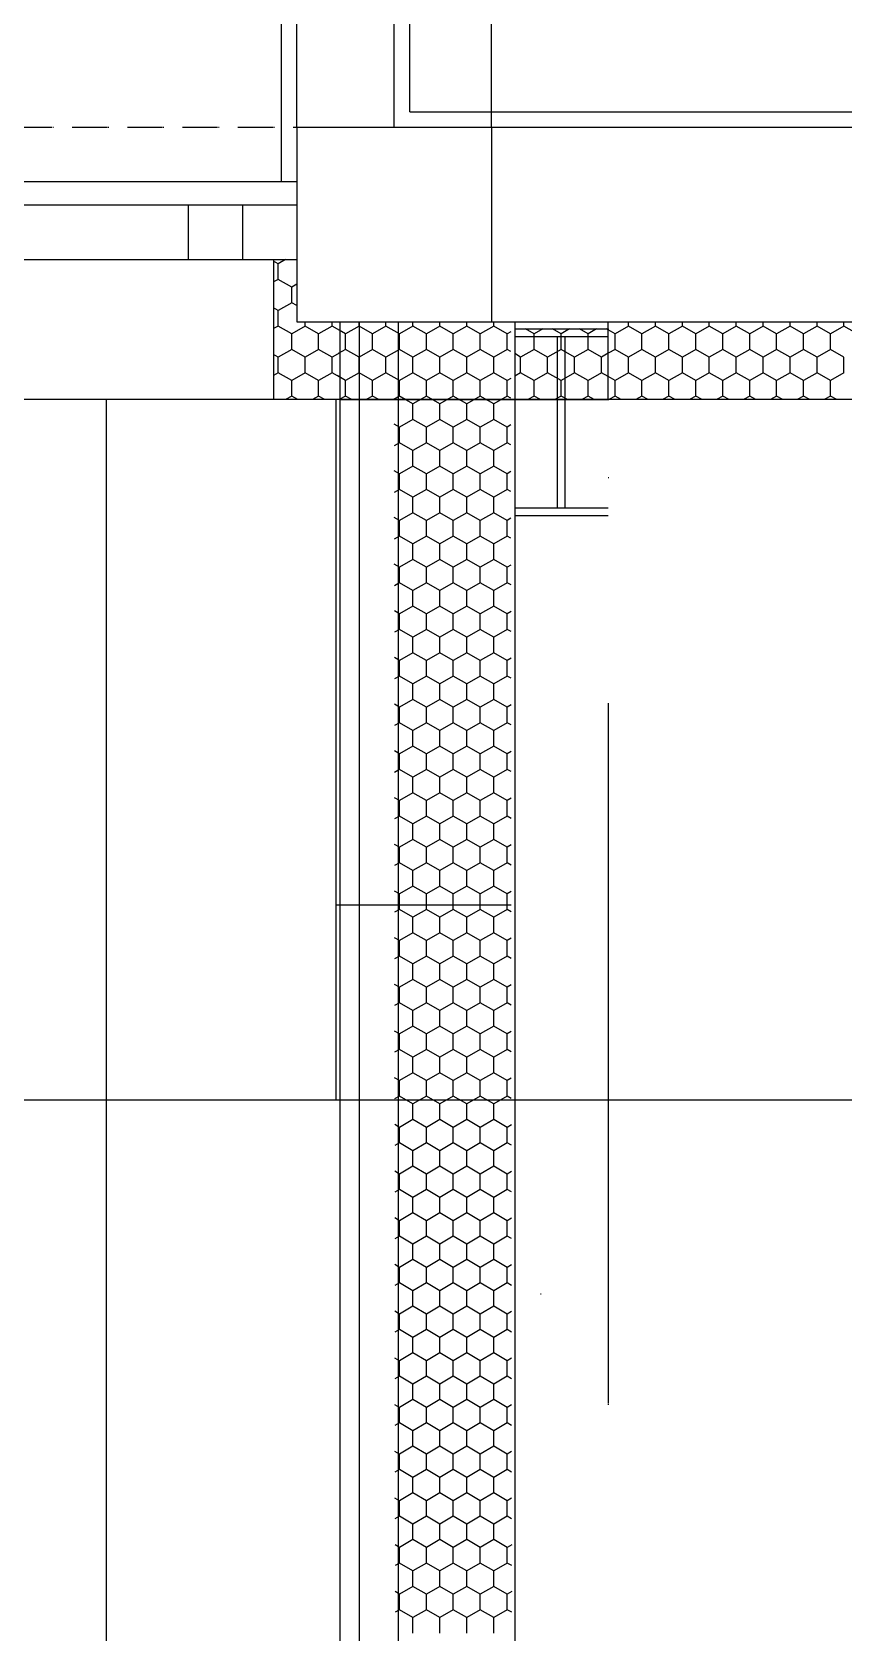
# Model space of a CAD drawing. Extents: x -1029 to 10077, y -1395 to 3524.
# Drawn here: x 565.9 to 670.3, y -168.5 to 37.3 of the extents above; entities that cross this region are included whole.
import ezdxf

# ---------------------------------------------------------------- set-up
doc = ezdxf.new("R2010")
doc.units = 0
doc.header["$LTSCALE"] = 60
doc.header["$MEASUREMENT"] = 0
for name, pattern in [('A01$0$D1_Achse', [2.3, 0, -0.8, 1.5, 0]), ('A01$0$D1_Punkt 1mm', [1, 0, -1]), ('X$0$ACHSE', [0.115, 0, -0.04, 0.075, 0])]:
    doc.linetypes.add(name, pattern=pattern)
doc.layers.get('0').update_dxf_attribs({"linetype": 'CONTINUOUS'})
for name, color, linetype in [('A01$0$D1_01 Aussenwände', 7, 'CONTINUOUS'), ('A01$0$D1_01 Bestandswände', 7, 'CONTINUOUS'), ('A01$0$D1_01 Fassadenelemente', 7, 'CONTINUOUS'), ('A01$0$D1_01 Innenwände n. tragend', 7, 'CONTINUOUS'), ('A01$0$D1_09 Schraffuren', 7, 'CONTINUOUS'), ('A01$0$D1_10 Gelände', 7, 'CONTINUOUS')]:
    doc.layers.add(name, color=color, linetype=linetype)

msp = doc.modelspace()

# ---------------------------------------------------------------- linework, layer by layer
at = {"color": 252, "linetype": 'Continuous'}
for p, q in [((598, 18), (598, 235)), ((600, 25), (600, 230)), ((612.5, 25), (612.5, 217.5)), ((625, 25), (625, 217.5)), ((614.5, 27), (614.5, 215.5)), ((614.5, 27), (782.62, 27)), ((600, 25), (600, 0)), ((600, 25), (625, 25)), ((625, 25), (770, 25)), ((625, 25), (625, 0)), ((600, 18), (455, 18)), ((600, 15), (455, 15)), ((586, 15), (586, 8)), ((593, 15), (593, 8)), ((455, 8), (600, 8)), ((597, 8), (597, -10)), ((600, 0), (625, 0)), ((625, 0), (770, 0)), ((1117.5, -10), (-10, -10)), ((605, -10), (605, -100)), ((-10, -100), (1087.5, -100))]:
    msp.add_line(p, q, dxfattribs=at)
at = {"color": 252, "linetype": 'X$0$ACHSE'}
msp.add_line((455, 25), (600, 25), dxfattribs=at)
at = {"layer": 'A01$0$D1_01 Aussenwände', "color": 252, "linetype": 'Continuous'}
for p, q in [((625, 25), (770, 25)), ((625, 0), (770, 0))]:
    msp.add_line(p, q, dxfattribs=at)
at = {"layer": 'A01$0$D1_01 Bestandswände', "color": 252, "linetype": 'Continuous'}
for p, q in [((600, 25), (625, 25)), ((600, 25), (600, 0)), ((625, 25), (625, 0)), ((600, 0), (625, 0))]:
    msp.add_line(p, q, dxfattribs=at)
at = {"layer": 'A01$0$D1_01 Bestandswände', "color": 252, "linetype": 'A01$0$D1_Punkt 1mm'}
msp.add_line((605, -10), (605, -100), dxfattribs=at)
at = {"layer": 'A01$0$D1_01 Fassadenelemente', "color": 252, "linetype": 'Continuous'}
for p, q in [((586, 15), (586, 8)), ((593, 15), (593, 8)), ((597, 8), (597, -10)), ((605.5, 0), (605.5, -711.5)), ((608, 0), (608, -709)), ((613, 0), (613, -704)), ((628, 0), (628, -674)), ((640, -10), (640, 0)), ((628, -0.9), (640, -0.9)), ((628, -1.9), (640, -1.9)), ((633.47, -1.96), (633.47, -23.9)), ((634.47, -1.96), (634.47, -23.9)), ((575.5, -1395.23), (575.5, -10)), ((605.5, -10), (640, -10)), ((798, -10), (640, -10)), ((628, -23.9), (640, -23.9)), ((628, -24.9), (640, -24.9)), ((627.57, -74.98), (605, -74.98))]:
    msp.add_line(p, q, dxfattribs=at)
at = {"layer": 'A01$0$D1_01 Innenwände n. tragend', "color": 252, "linetype": 'Continuous'}
msp.add_line((614.5, 27), (782.62, 27), dxfattribs=at)
at = {"layer": 'A01$0$D1_09 Schraffuren', "color": 252}
for p, q in [((597.6, 7.46), (597, 7.81)), ((598.52, 8), (597.6, 7.46)), ((597.6, 5.46), (597.6, 7.46)), ((597.6, 5.46), (597, 5.12)), ((599.33, 4.46), (597.6, 5.46)), ((600, 4.85), (599.33, 4.46)), ((599.33, 2.46), (599.33, 4.46)), ((599.33, 2.46), (597.6, 1.46)), ((600, 2.08), (599.33, 2.46)), ((597.6, 1.46), (597, 1.81)), ((597.6, -0.54), (597.6, 1.46)), ((601.06, -0.54), (601.06, 0)), ((604.52, -0.54), (604.52, 0)), ((607.99, -0.54), (607.99, 0)), ((611.45, -0.54), (611.45, 0)), ((614.92, -0.54), (614.92, 0)), ((614.92, -0.54), (614.92, 0)), ((618.38, -0.54), (618.38, 0)), ((621.85, -0.54), (621.85, 0)), ((625.31, -0.54), (625.31, 0)), ((642.63, -0.54), (642.63, 0)), ((646.09, -0.54), (646.09, 0)), ((649.56, -0.54), (649.56, 0)), ((653.02, -0.54), (653.02, 0)), ((656.49, -0.54), (656.49, 0)), ((659.95, -0.54), (659.95, 0)), ((663.41, -0.54), (663.41, 0)), ((666.88, -0.54), (666.88, 0)), ((670.34, -0.54), (670.34, 0)), ((597.6, -0.54), (597, -0.88)), ((599.33, -1.54), (597.6, -0.54)), ((601.06, -0.54), (599.33, -1.54)), ((599.33, -3.54), (599.33, -1.54)), ((602.79, -1.54), (601.06, -0.54)), ((604.52, -0.54), (602.79, -1.54)), ((602.79, -3.54), (602.79, -1.54)), ((605.5, -1.1), (604.52, -0.54)), ((606.26, -1.54), (605.45, -1.07)), ((607.99, -0.54), (606.26, -1.54)), ((606.26, -3.54), (606.26, -1.54)), ((609.72, -1.54), (607.99, -0.54)), ((611.45, -0.54), (609.72, -1.54)), ((609.72, -3.54), (609.72, -1.54)), ((613.19, -1.54), (611.45, -0.54)), ((613.19, -1.54), (612.5, -1.14)), ((614.92, -0.54), (613.19, -1.54)), ((614.92, -0.54), (613.19, -1.54)), ((613.19, -3.54), (613.19, -1.54)), ((613.19, -3.54), (613.19, -1.54)), ((616.65, -1.54), (614.92, -0.54)), ((615, -0.58), (614.92, -0.54)), ((618.38, -0.54), (616.65, -1.54)), ((616.65, -3.54), (616.65, -1.54)), ((620.11, -1.54), (618.38, -0.54)), ((621.85, -0.54), (620.11, -1.54)), ((620.11, -3.54), (620.11, -1.54)), ((623.58, -1.54), (621.85, -0.54)), ((625.31, -0.54), (623.58, -1.54)), ((623.58, -3.54), (623.58, -1.54)), ((627.04, -1.54), (625.31, -0.54)), ((627.5, -1.27), (627.04, -1.54)), ((627.04, -3.54), (627.04, -1.54)), ((628.14, -0.9), (628, -0.98)), ((630.51, -1.54), (629.41, -0.9)), ((631.6, -0.9), (630.51, -1.54)), ((630.51, -3.54), (630.51, -1.54)), ((633.97, -1.54), (632.88, -0.9)), ((635.06, -0.9), (633.97, -1.54)), ((633.97, -3.54), (633.97, -1.54)), ((637.43, -1.54), (636.34, -0.9)), ((638.53, -0.9), (637.43, -1.54)), ((637.43, -3.54), (637.43, -1.54)), ((640, -1.02), (639.8, -0.9)), ((640.9, -1.54), (640, -1.02)), ((642.63, -0.54), (640.9, -1.54)), ((640.9, -3.54), (640.9, -1.54)), ((644.36, -1.54), (642.63, -0.54)), ((646.09, -0.54), (644.36, -1.54)), ((644.36, -3.54), (644.36, -1.54)), ((647.83, -1.54), (646.09, -0.54)), ((649.56, -0.54), (647.83, -1.54)), ((647.83, -3.54), (647.83, -1.54)), ((651.29, -1.54), (649.56, -0.54)), ((653.02, -0.54), (651.29, -1.54)), ((651.29, -3.54), (651.29, -1.54)), ((654.75, -1.54), (653.02, -0.54)), ((656.49, -0.54), (654.75, -1.54)), ((654.75, -3.54), (654.75, -1.54)), ((658.22, -1.54), (656.49, -0.54)), ((659.95, -0.54), (658.22, -1.54)), ((658.22, -3.54), (658.22, -1.54)), ((661.68, -1.54), (659.95, -0.54)), ((663.41, -0.54), (661.68, -1.54)), ((661.68, -3.54), (661.68, -1.54)), ((665.15, -1.54), (663.41, -0.54)), ((666.88, -0.54), (665.15, -1.54)), ((665.15, -3.54), (665.15, -1.54)), ((668.61, -1.54), (666.88, -0.54)), ((670.34, -0.54), (668.61, -1.54)), ((668.61, -3.54), (668.61, -1.54)), ((672.07, -1.54), (670.34, -0.54)), ((599.33, -3.54), (597.6, -4.54)), ((601.06, -4.54), (599.33, -3.54)), ((602.79, -3.54), (601.06, -4.54)), ((604.52, -4.54), (602.79, -3.54)), ((605.5, -3.97), (604.52, -4.54)), ((606.26, -3.54), (605.3, -4.09)), ((607.99, -4.54), (606.26, -3.54)), ((609.72, -3.54), (607.99, -4.54)), ((611.45, -4.54), (609.72, -3.54)), ((613.19, -3.54), (611.45, -4.54)), ((613.19, -3.54), (612.5, -3.93)), ((614.92, -4.54), (613.19, -3.54)), ((614.92, -4.54), (613.19, -3.54)), ((616.65, -3.54), (614.92, -4.54)), ((618.38, -4.54), (616.65, -3.54)), ((620.11, -3.54), (618.38, -4.54)), ((621.85, -4.54), (620.11, -3.54)), ((623.58, -3.54), (621.85, -4.54)), ((625.31, -4.54), (623.58, -3.54)), ((627.04, -3.54), (625.31, -4.54)), ((627.5, -3.8), (627.04, -3.54)), ((628.77, -4.54), (628, -4.09)), ((630.51, -3.54), (628.77, -4.54)), ((632.24, -4.54), (630.51, -3.54)), ((633.97, -3.54), (632.24, -4.54)), ((635.7, -4.54), (633.97, -3.54)), ((637.43, -3.54), (635.7, -4.54)), ((639.17, -4.54), (637.43, -3.54)), ((640, -4.05), (639.17, -4.54)), ((640.9, -3.54), (640, -4.05)), ((642.63, -4.54), (640.9, -3.54)), ((644.36, -3.54), (642.63, -4.54)), ((646.09, -4.54), (644.36, -3.54)), ((647.83, -3.54), (646.09, -4.54)), ((649.56, -4.54), (647.83, -3.54)), ((651.29, -3.54), (649.56, -4.54)), ((653.02, -4.54), (651.29, -3.54)), ((654.75, -3.54), (653.02, -4.54)), ((656.49, -4.54), (654.75, -3.54)), ((658.22, -3.54), (656.49, -4.54)), ((659.95, -4.54), (658.22, -3.54)), ((661.68, -3.54), (659.95, -4.54)), ((663.41, -4.54), (661.68, -3.54)), ((665.15, -3.54), (663.41, -4.54)), ((666.88, -4.54), (665.15, -3.54)), ((668.61, -3.54), (666.88, -4.54)), ((670.34, -4.54), (668.61, -3.54)), ((597.6, -4.54), (597, -4.19)), ((597.6, -6.54), (597.6, -4.54)), ((601.06, -6.54), (601.06, -4.54)), ((604.52, -6.54), (604.52, -4.54)), ((607.99, -6.54), (607.99, -4.54)), ((611.45, -6.54), (611.45, -4.54)), ((615, -4.49), (614.92, -4.54)), ((614.92, -6.54), (614.92, -4.54)), ((614.92, -6.54), (614.92, -4.54)), ((618.38, -6.54), (618.38, -4.54)), ((621.85, -6.54), (621.85, -4.54)), ((625.31, -6.54), (625.31, -4.54)), ((628.77, -6.54), (628.77, -4.54)), ((632.24, -6.54), (632.24, -4.54)), ((635.7, -6.54), (635.7, -4.54)), ((639.17, -6.54), (639.17, -4.54)), ((642.63, -6.54), (642.63, -4.54)), ((646.09, -6.54), (646.09, -4.54)), ((649.56, -6.54), (649.56, -4.54)), ((653.02, -6.54), (653.02, -4.54)), ((656.49, -6.54), (656.49, -4.54)), ((659.95, -6.54), (659.95, -4.54)), ((663.41, -6.54), (663.41, -4.54)), ((666.88, -6.54), (666.88, -4.54)), ((670.34, -6.54), (670.34, -4.54)), ((597.6, -6.54), (597, -6.88)), ((599.33, -7.54), (597.6, -6.54)), ((601.06, -6.54), (599.33, -7.54)), ((599.33, -9.54), (599.33, -7.54)), ((602.79, -7.54), (601.06, -6.54)), ((604.52, -6.54), (602.79, -7.54)), ((602.79, -9.54), (602.79, -7.54)), ((605.5, -7.1), (604.52, -6.54)), ((606.26, -7.54), (605.16, -6.9)), ((607.99, -6.54), (606.26, -7.54)), ((606.26, -9.54), (606.26, -7.54)), ((609.72, -7.54), (607.99, -6.54)), ((611.45, -6.54), (609.72, -7.54)), ((609.72, -9.54), (609.72, -7.54)), ((613.19, -7.54), (611.45, -6.54)), ((613.19, -7.54), (612.51, -7.14)), ((614.92, -6.54), (613.19, -7.54)), ((614.92, -6.54), (613.19, -7.54)), ((613.19, -9.54), (613.19, -7.54)), ((613.19, -9.54), (613.19, -7.54)), ((616.65, -7.54), (614.92, -6.54)), ((615, -6.58), (614.92, -6.54)), ((618.38, -6.54), (616.65, -7.54)), ((616.65, -9.54), (616.65, -7.54)), ((620.11, -7.54), (618.38, -6.54)), ((621.85, -6.54), (620.11, -7.54)), ((620.11, -9.54), (620.11, -7.54)), ((623.58, -7.54), (621.85, -6.54)), ((625.31, -6.54), (623.58, -7.54)), ((623.58, -9.54), (623.58, -7.54)), ((627.04, -7.54), (625.31, -6.54)), ((627.51, -7.27), (627.04, -7.54)), ((627.04, -9.54), (627.04, -7.54)), ((628.77, -6.54), (628, -6.98)), ((630.51, -7.54), (628.77, -6.54)), ((632.24, -6.54), (630.51, -7.54)), ((630.51, -9.54), (630.51, -7.54)), ((633.97, -7.54), (632.24, -6.54)), ((635.7, -6.54), (633.97, -7.54)), ((633.97, -9.54), (633.97, -7.54)), ((637.43, -7.54), (635.7, -6.54)), ((639.17, -6.54), (637.43, -7.54)), ((637.43, -9.54), (637.43, -7.54)), ((640, -7.02), (639.17, -6.54)), ((640.9, -7.54), (640, -7.02)), ((642.63, -6.54), (640.9, -7.54)), ((640.9, -9.54), (640.9, -7.54)), ((644.36, -7.54), (642.63, -6.54)), ((646.09, -6.54), (644.36, -7.54)), ((644.36, -9.54), (644.36, -7.54)), ((647.83, -7.54), (646.09, -6.54)), ((649.56, -6.54), (647.83, -7.54)), ((647.83, -9.54), (647.83, -7.54)), ((651.29, -7.54), (649.56, -6.54)), ((653.02, -6.54), (651.29, -7.54)), ((651.29, -9.54), (651.29, -7.54)), ((654.75, -7.54), (653.02, -6.54)), ((656.49, -6.54), (654.75, -7.54)), ((654.75, -9.54), (654.75, -7.54)), ((658.22, -7.54), (656.49, -6.54)), ((659.95, -6.54), (658.22, -7.54)), ((658.22, -9.54), (658.22, -7.54)), ((661.68, -7.54), (659.95, -6.54)), ((663.41, -6.54), (661.68, -7.54)), ((661.68, -9.54), (661.68, -7.54)), ((665.15, -7.54), (663.41, -6.54)), ((666.88, -6.54), (665.15, -7.54)), ((665.15, -9.54), (665.15, -7.54)), ((668.61, -7.54), (666.88, -6.54)), ((670.34, -6.54), (668.61, -7.54)), ((668.61, -9.54), (668.61, -7.54)), ((599.33, -9.54), (598.52, -10)), ((600.13, -10), (599.33, -9.54)), ((602.79, -9.54), (601.99, -10)), ((603.6, -10), (602.79, -9.54)), ((606.26, -9.54), (605.45, -10)), ((605.5, -9.97), (605.45, -10)), ((607.06, -10), (606.26, -9.54)), ((609.72, -9.54), (608.92, -10)), ((610.53, -10), (609.72, -9.54)), ((613.19, -9.54), (612.38, -10)), ((613.19, -9.54), (612.51, -9.93)), ((614.92, -10.54), (613.19, -9.54)), ((613.99, -10), (613.19, -9.54)), ((616.65, -9.54), (614.92, -10.54)), ((618.38, -10.54), (616.65, -9.54)), ((620.11, -9.54), (618.38, -10.54)), ((621.85, -10.54), (620.11, -9.54)), ((623.58, -9.54), (621.85, -10.54)), ((625.31, -10.54), (623.58, -9.54)), ((627.04, -9.54), (625.31, -10.54)), ((627.51, -9.8), (627.04, -9.54)), ((630.51, -9.54), (629.7, -10)), ((631.31, -10), (630.51, -9.54)), ((633.97, -9.54), (633.16, -10)), ((634.78, -10), (633.97, -9.54)), ((637.43, -9.54), (636.63, -10)), ((638.24, -10), (637.43, -9.54)), ((640.9, -9.54), (640.09, -10)), ((641.7, -10), (640.9, -9.54)), ((644.36, -9.54), (643.56, -10)), ((645.17, -10), (644.36, -9.54)), ((647.83, -9.54), (647.02, -10)), ((648.63, -10), (647.83, -9.54)), ((651.29, -9.54), (650.48, -10)), ((652.1, -10), (651.29, -9.54)), ((654.75, -9.54), (653.95, -10)), ((655.56, -10), (654.75, -9.54)), ((658.22, -9.54), (657.41, -10)), ((659.02, -10), (658.22, -9.54)), ((661.68, -9.54), (660.88, -10)), ((662.49, -10), (661.68, -9.54)), ((665.15, -9.54), (664.34, -10)), ((665.95, -10), (665.15, -9.54)), ((668.61, -9.54), (667.81, -10)), ((669.42, -10), (668.61, -9.54)), ((614.92, -12.54), (614.92, -10.54)), ((618.38, -12.54), (618.38, -10.54)), ((621.85, -12.54), (621.85, -10.54)), ((625.31, -12.54), (625.31, -10.54)), ((613.19, -13.54), (612.51, -13.15)), ((614.92, -12.54), (613.19, -13.54)), ((613.19, -15.54), (613.19, -13.54)), ((616.65, -13.54), (614.92, -12.54)), ((618.38, -12.54), (616.65, -13.54)), ((616.65, -15.54), (616.65, -13.54)), ((620.11, -13.54), (618.38, -12.54)), ((621.85, -12.54), (620.11, -13.54)), ((620.11, -15.54), (620.11, -13.54)), ((623.58, -13.54), (621.85, -12.54)), ((625.31, -12.54), (623.58, -13.54)), ((623.58, -15.54), (623.58, -13.54)), ((627.04, -13.54), (625.31, -12.54)), ((627.51, -13.26), (627.04, -13.54)), ((627.04, -15.54), (627.04, -13.54)), ((613.19, -15.54), (612.51, -15.92)), ((614.92, -16.54), (613.19, -15.54)), ((616.65, -15.54), (614.92, -16.54)), ((618.38, -16.54), (616.65, -15.54)), ((620.11, -15.54), (618.38, -16.54)), ((621.85, -16.54), (620.11, -15.54)), ((623.58, -15.54), (621.85, -16.54)), ((625.31, -16.54), (623.58, -15.54)), ((627.04, -15.54), (625.31, -16.54)), ((627.51, -15.81), (627.04, -15.54)), ((614.92, -18.54), (614.92, -16.54)), ((618.38, -18.54), (618.38, -16.54)), ((621.85, -18.54), (621.85, -16.54)), ((625.31, -18.54), (625.31, -16.54)), ((613.19, -19.54), (612.51, -19.15)), ((614.92, -18.54), (613.19, -19.54)), ((613.19, -21.54), (613.19, -19.54)), ((616.65, -19.54), (614.92, -18.54)), ((618.38, -18.54), (616.65, -19.54)), ((616.65, -21.54), (616.65, -19.54)), ((620.11, -19.54), (618.38, -18.54)), ((621.85, -18.54), (620.11, -19.54)), ((620.11, -21.54), (620.11, -19.54)), ((623.58, -19.54), (621.85, -18.54)), ((625.31, -18.54), (623.58, -19.54)), ((623.58, -21.54), (623.58, -19.54)), ((627.04, -19.54), (625.31, -18.54)), ((627.51, -19.26), (627.04, -19.54)), ((627.04, -21.54), (627.04, -19.54)), ((613.19, -21.54), (612.52, -21.92)), ((614.92, -22.54), (613.19, -21.54)), ((616.65, -21.54), (614.92, -22.54)), ((614.92, -24.54), (614.92, -22.54)), ((618.38, -22.54), (616.65, -21.54)), ((620.11, -21.54), (618.38, -22.54)), ((618.38, -24.54), (618.38, -22.54)), ((621.85, -22.54), (620.11, -21.54)), ((623.58, -21.54), (621.85, -22.54)), ((621.85, -24.54), (621.85, -22.54)), ((625.31, -22.54), (623.58, -21.54)), ((627.04, -21.54), (625.31, -22.54)), ((625.31, -24.54), (625.31, -22.54)), ((627.52, -21.81), (627.04, -21.54)), ((614.92, -24.54), (613.19, -25.54)), ((616.65, -25.54), (614.92, -24.54)), ((618.38, -24.54), (616.65, -25.54)), ((620.11, -25.54), (618.38, -24.54)), ((621.85, -24.54), (620.11, -25.54)), ((623.58, -25.54), (621.85, -24.54)), ((625.31, -24.54), (623.58, -25.54)), ((627.04, -25.54), (625.31, -24.54)), ((613.19, -25.54), (612.52, -25.15)), ((613.19, -27.54), (613.19, -25.54)), ((616.65, -27.54), (616.65, -25.54)), ((620.11, -27.54), (620.11, -25.54)), ((623.58, -27.54), (623.58, -25.54)), ((627.52, -25.26), (627.04, -25.54)), ((627.04, -27.54), (627.04, -25.54)), ((613.19, -27.54), (612.52, -27.92)), ((614.92, -28.54), (613.19, -27.54)), ((616.65, -27.54), (614.92, -28.54)), ((614.92, -30.54), (614.92, -28.54)), ((618.38, -28.54), (616.65, -27.54)), ((620.11, -27.54), (618.38, -28.54)), ((618.38, -30.54), (618.38, -28.54)), ((621.85, -28.54), (620.11, -27.54)), ((623.58, -27.54), (621.85, -28.54)), ((621.85, -30.54), (621.85, -28.54)), ((625.31, -28.54), (623.58, -27.54)), ((627.04, -27.54), (625.31, -28.54)), ((625.31, -30.54), (625.31, -28.54)), ((627.52, -27.81), (627.04, -27.54)), ((614.92, -30.54), (613.19, -31.54)), ((616.65, -31.54), (614.92, -30.54)), ((618.38, -30.54), (616.65, -31.54)), ((620.11, -31.54), (618.38, -30.54)), ((621.85, -30.54), (620.11, -31.54)), ((623.58, -31.54), (621.85, -30.54)), ((625.31, -30.54), (623.58, -31.54)), ((627.04, -31.54), (625.31, -30.54)), ((613.19, -31.54), (612.52, -31.15)), ((613.19, -33.54), (613.19, -31.54)), ((616.65, -33.54), (616.65, -31.54)), ((620.11, -33.54), (620.11, -31.54)), ((623.58, -33.54), (623.58, -31.54)), ((627.52, -31.26), (627.04, -31.54)), ((627.04, -33.54), (627.04, -31.54)), ((613.19, -33.54), (612.53, -33.92)), ((614.92, -34.54), (613.19, -33.54)), ((616.65, -33.54), (614.92, -34.54)), ((614.92, -36.54), (614.92, -34.54)), ((618.38, -34.54), (616.65, -33.54)), ((620.11, -33.54), (618.38, -34.54)), ((618.38, -36.54), (618.38, -34.54)), ((621.85, -34.54), (620.11, -33.54)), ((623.58, -33.54), (621.85, -34.54)), ((621.85, -36.54), (621.85, -34.54)), ((625.31, -34.54), (623.58, -33.54)), ((627.04, -33.54), (625.31, -34.54)), ((625.31, -36.54), (625.31, -34.54)), ((627.53, -33.81), (627.04, -33.54)), ((614.92, -36.54), (613.19, -37.54)), ((616.65, -37.54), (614.92, -36.54)), ((618.38, -36.54), (616.65, -37.54)), ((620.11, -37.54), (618.38, -36.54)), ((621.85, -36.54), (620.11, -37.54)), ((623.58, -37.54), (621.85, -36.54)), ((625.31, -36.54), (623.58, -37.54)), ((627.04, -37.54), (625.31, -36.54)), ((613.19, -37.54), (612.53, -37.16)), ((613.19, -39.54), (613.19, -37.54)), ((616.65, -39.54), (616.65, -37.54)), ((620.11, -39.54), (620.11, -37.54)), ((623.58, -39.54), (623.58, -37.54)), ((627.53, -37.25), (627.04, -37.54)), ((627.04, -39.54), (627.04, -37.54)), ((613.19, -39.54), (612.53, -39.91)), ((614.92, -40.54), (613.19, -39.54)), ((616.65, -39.54), (614.92, -40.54)), ((614.92, -42.54), (614.92, -40.54)), ((618.38, -40.54), (616.65, -39.54)), ((620.11, -39.54), (618.38, -40.54)), ((618.38, -42.54), (618.38, -40.54)), ((621.85, -40.54), (620.11, -39.54)), ((623.58, -39.54), (621.85, -40.54)), ((621.85, -42.54), (621.85, -40.54)), ((625.31, -40.54), (623.58, -39.54)), ((627.04, -39.54), (625.31, -40.54)), ((625.31, -42.54), (625.31, -40.54)), ((627.53, -39.82), (627.04, -39.54)), ((613.19, -43.54), (612.53, -43.16)), ((614.92, -42.54), (613.19, -43.54)), ((616.65, -43.54), (614.92, -42.54)), ((618.38, -42.54), (616.65, -43.54)), ((620.11, -43.54), (618.38, -42.54)), ((621.85, -42.54), (620.11, -43.54)), ((623.58, -43.54), (621.85, -42.54)), ((625.31, -42.54), (623.58, -43.54)), ((627.04, -43.54), (625.31, -42.54)), ((613.19, -45.54), (613.19, -43.54)), ((616.65, -45.54), (616.65, -43.54)), ((620.11, -45.54), (620.11, -43.54)), ((623.58, -45.54), (623.58, -43.54)), ((627.53, -43.25), (627.04, -43.54)), ((627.04, -45.54), (627.04, -43.54)), ((613.19, -45.54), (612.53, -45.91)), ((614.92, -46.54), (613.19, -45.54)), ((616.65, -45.54), (614.92, -46.54)), ((614.92, -48.54), (614.92, -46.54)), ((618.38, -46.54), (616.65, -45.54)), ((620.11, -45.54), (618.38, -46.54)), ((618.38, -48.54), (618.38, -46.54)), ((621.85, -46.54), (620.11, -45.54)), ((623.58, -45.54), (621.85, -46.54)), ((621.85, -48.54), (621.85, -46.54)), ((625.31, -46.54), (623.58, -45.54)), ((627.04, -45.54), (625.31, -46.54)), ((625.31, -48.54), (625.31, -46.54)), ((627.53, -45.82), (627.04, -45.54)), ((613.19, -49.54), (612.54, -49.16)), ((614.92, -48.54), (613.19, -49.54)), ((616.65, -49.54), (614.92, -48.54)), ((618.38, -48.54), (616.65, -49.54)), ((620.11, -49.54), (618.38, -48.54)), ((621.85, -48.54), (620.11, -49.54)), ((623.58, -49.54), (621.85, -48.54)), ((625.31, -48.54), (623.58, -49.54)), ((627.04, -49.54), (625.31, -48.54)), ((627.54, -49.25), (627.04, -49.54)), ((613.19, -51.54), (613.19, -49.54)), ((616.65, -51.54), (616.65, -49.54)), ((620.11, -51.54), (620.11, -49.54)), ((623.58, -51.54), (623.58, -49.54)), ((627.04, -51.54), (627.04, -49.54)), ((613.19, -51.54), (612.54, -51.91)), ((614.92, -52.54), (613.19, -51.54)), ((616.65, -51.54), (614.92, -52.54)), ((614.92, -54.54), (614.92, -52.54)), ((618.38, -52.54), (616.65, -51.54)), ((620.11, -51.54), (618.38, -52.54)), ((618.38, -54.54), (618.38, -52.54)), ((621.85, -52.54), (620.11, -51.54)), ((623.58, -51.54), (621.85, -52.54)), ((621.85, -54.54), (621.85, -52.54)), ((625.31, -52.54), (623.58, -51.54)), ((627.04, -51.54), (625.31, -52.54)), ((625.31, -54.54), (625.31, -52.54)), ((627.54, -51.82), (627.04, -51.54)), ((613.19, -55.54), (612.54, -55.16)), ((614.92, -54.54), (613.19, -55.54)), ((613.19, -57.54), (613.19, -55.54)), ((616.65, -55.54), (614.92, -54.54)), ((618.38, -54.54), (616.65, -55.54)), ((616.65, -57.54), (616.65, -55.54)), ((620.11, -55.54), (618.38, -54.54)), ((621.85, -54.54), (620.11, -55.54)), ((620.11, -57.54), (620.11, -55.54)), ((623.58, -55.54), (621.85, -54.54)), ((625.31, -54.54), (623.58, -55.54)), ((623.58, -57.54), (623.58, -55.54)), ((627.04, -55.54), (625.31, -54.54)), ((627.54, -55.25), (627.04, -55.54)), ((627.04, -57.54), (627.04, -55.54)), ((613.19, -57.54), (612.54, -57.91)), ((614.92, -58.54), (613.19, -57.54)), ((616.65, -57.54), (614.92, -58.54)), ((618.38, -58.54), (616.65, -57.54)), ((620.11, -57.54), (618.38, -58.54)), ((621.85, -58.54), (620.11, -57.54)), ((623.58, -57.54), (621.85, -58.54)), ((625.31, -58.54), (623.58, -57.54)), ((627.04, -57.54), (625.31, -58.54)), ((627.54, -57.82), (627.04, -57.54)), ((614.92, -60.54), (614.92, -58.54)), ((618.38, -60.54), (618.38, -58.54)), ((621.85, -60.54), (621.85, -58.54)), ((625.31, -60.54), (625.31, -58.54)), ((613.19, -61.54), (612.55, -61.17)), ((614.92, -60.54), (613.19, -61.54)), ((613.19, -63.54), (613.19, -61.54)), ((616.65, -61.54), (614.92, -60.54)), ((618.38, -60.54), (616.65, -61.54)), ((616.65, -63.54), (616.65, -61.54)), ((620.11, -61.54), (618.38, -60.54)), ((621.85, -60.54), (620.11, -61.54)), ((620.11, -63.54), (620.11, -61.54)), ((623.58, -61.54), (621.85, -60.54)), ((625.31, -60.54), (623.58, -61.54)), ((623.58, -63.54), (623.58, -61.54)), ((627.04, -61.54), (625.31, -60.54)), ((627.55, -61.24), (627.04, -61.54)), ((627.04, -63.54), (627.04, -61.54)), ((613.19, -63.54), (612.55, -63.9)), ((614.92, -64.54), (613.19, -63.54)), ((616.65, -63.54), (614.92, -64.54)), ((618.38, -64.54), (616.65, -63.54)), ((620.11, -63.54), (618.38, -64.54)), ((621.85, -64.54), (620.11, -63.54)), ((623.58, -63.54), (621.85, -64.54)), ((625.31, -64.54), (623.58, -63.54)), ((627.04, -63.54), (625.31, -64.54)), ((627.55, -63.83), (627.04, -63.54)), ((614.92, -66.54), (614.92, -64.54)), ((618.38, -66.54), (618.38, -64.54)), ((621.85, -66.54), (621.85, -64.54)), ((625.31, -66.54), (625.31, -64.54)), ((613.19, -67.54), (612.55, -67.17)), ((614.92, -66.54), (613.19, -67.54)), ((613.19, -69.54), (613.19, -67.54)), ((616.65, -67.54), (614.92, -66.54)), ((618.38, -66.54), (616.65, -67.54)), ((616.65, -69.54), (616.65, -67.54)), ((620.11, -67.54), (618.38, -66.54)), ((621.85, -66.54), (620.11, -67.54)), ((620.11, -69.54), (620.11, -67.54)), ((623.58, -67.54), (621.85, -66.54)), ((625.31, -66.54), (623.58, -67.54)), ((623.58, -69.54), (623.58, -67.54)), ((627.04, -67.54), (625.31, -66.54)), ((627.55, -67.24), (627.04, -67.54)), ((627.04, -69.54), (627.04, -67.54)), ((613.19, -69.54), (612.55, -69.9)), ((614.92, -70.54), (613.19, -69.54)), ((616.65, -69.54), (614.92, -70.54)), ((618.38, -70.54), (616.65, -69.54)), ((620.11, -69.54), (618.38, -70.54)), ((621.85, -70.54), (620.11, -69.54)), ((623.58, -69.54), (621.85, -70.54)), ((625.31, -70.54), (623.58, -69.54)), ((627.04, -69.54), (625.31, -70.54)), ((627.55, -69.83), (627.04, -69.54)), ((614.92, -72.54), (614.92, -70.54)), ((618.38, -72.54), (618.38, -70.54)), ((621.85, -72.54), (621.85, -70.54)), ((625.31, -72.54), (625.31, -70.54)), ((613.19, -73.54), (612.55, -73.17)), ((614.92, -72.54), (613.19, -73.54)), ((613.19, -75.54), (613.19, -73.54)), ((616.65, -73.54), (614.92, -72.54)), ((618.38, -72.54), (616.65, -73.54)), ((616.65, -75.54), (616.65, -73.54)), ((620.11, -73.54), (618.38, -72.54)), ((621.85, -72.54), (620.11, -73.54)), ((620.11, -75.54), (620.11, -73.54)), ((623.58, -73.54), (621.85, -72.54)), ((625.31, -72.54), (623.58, -73.54)), ((623.58, -75.54), (623.58, -73.54)), ((627.04, -73.54), (625.31, -72.54)), ((627.55, -73.24), (627.04, -73.54)), ((627.04, -75.54), (627.04, -73.54)), ((613.19, -75.54), (612.56, -75.9)), ((614.92, -76.54), (613.19, -75.54)), ((616.65, -75.54), (614.92, -76.54)), ((618.38, -76.54), (616.65, -75.54)), ((620.11, -75.54), (618.38, -76.54)), ((621.85, -76.54), (620.11, -75.54)), ((623.58, -75.54), (621.85, -76.54)), ((625.31, -76.54), (623.58, -75.54)), ((627.04, -75.54), (625.31, -76.54)), ((627.56, -75.83), (627.04, -75.54)), ((614.92, -78.54), (614.92, -76.54)), ((618.38, -78.54), (618.38, -76.54)), ((621.85, -78.54), (621.85, -76.54)), ((625.31, -78.54), (625.31, -76.54)), ((613.19, -79.54), (612.56, -79.17)), ((614.92, -78.54), (613.19, -79.54)), ((613.19, -81.54), (613.19, -79.54)), ((616.65, -79.54), (614.92, -78.54)), ((618.38, -78.54), (616.65, -79.54)), ((616.65, -81.54), (616.65, -79.54)), ((620.11, -79.54), (618.38, -78.54)), ((621.85, -78.54), (620.11, -79.54)), ((620.11, -81.54), (620.11, -79.54)), ((623.58, -79.54), (621.85, -78.54)), ((625.31, -78.54), (623.58, -79.54)), ((623.58, -81.54), (623.58, -79.54)), ((627.04, -79.54), (625.31, -78.54)), ((627.56, -79.24), (627.04, -79.54)), ((627.04, -81.54), (627.04, -79.54)), ((613.19, -81.54), (612.56, -81.9)), ((614.92, -82.54), (613.19, -81.54)), ((616.65, -81.54), (614.92, -82.54)), ((618.38, -82.54), (616.65, -81.54)), ((620.11, -81.54), (618.38, -82.54)), ((621.85, -82.54), (620.11, -81.54)), ((623.58, -81.54), (621.85, -82.54)), ((625.31, -82.54), (623.58, -81.54)), ((627.04, -81.54), (625.31, -82.54)), ((627.56, -81.83), (627.04, -81.54)), ((614.92, -84.54), (614.92, -82.54)), ((618.38, -84.54), (618.38, -82.54)), ((621.85, -84.54), (621.85, -82.54)), ((625.31, -84.54), (625.31, -82.54)), ((613.19, -85.54), (612.56, -85.18)), ((614.92, -84.54), (613.19, -85.54)), ((613.19, -87.54), (613.19, -85.54)), ((616.65, -85.54), (614.92, -84.54)), ((618.38, -84.54), (616.65, -85.54)), ((616.65, -87.54), (616.65, -85.54)), ((620.11, -85.54), (618.38, -84.54)), ((621.85, -84.54), (620.11, -85.54)), ((620.11, -87.54), (620.11, -85.54)), ((623.58, -85.54), (621.85, -84.54)), ((625.31, -84.54), (623.58, -85.54)), ((623.58, -87.54), (623.58, -85.54)), ((627.04, -85.54), (625.31, -84.54)), ((627.56, -85.23), (627.04, -85.54)), ((627.04, -87.54), (627.04, -85.54)), ((613.19, -87.54), (612.57, -87.89)), ((614.92, -88.54), (613.19, -87.54)), ((616.65, -87.54), (614.92, -88.54)), ((618.38, -88.54), (616.65, -87.54)), ((620.11, -87.54), (618.38, -88.54)), ((621.85, -88.54), (620.11, -87.54)), ((623.58, -87.54), (621.85, -88.54)), ((625.31, -88.54), (623.58, -87.54)), ((627.04, -87.54), (625.31, -88.54)), ((627.57, -87.84), (627.04, -87.54)), ((614.92, -90.54), (613.19, -91.54)), ((614.92, -90.54), (614.92, -88.54)), ((616.65, -91.54), (614.92, -90.54)), ((618.38, -90.54), (616.65, -91.54)), ((618.38, -90.54), (618.38, -88.54)), ((620.11, -91.54), (618.38, -90.54)), ((621.85, -90.54), (620.11, -91.54)), ((621.85, -90.54), (621.85, -88.54)), ((623.58, -91.54), (621.85, -90.54)), ((625.31, -90.54), (623.58, -91.54)), ((625.31, -90.54), (625.31, -88.54)), ((627.04, -91.54), (625.31, -90.54)), ((613.19, -91.54), (612.57, -91.18)), ((613.19, -93.54), (613.19, -91.54)), ((616.65, -93.54), (616.65, -91.54)), ((620.11, -93.54), (620.11, -91.54)), ((623.58, -93.54), (623.58, -91.54)), ((627.57, -91.23), (627.04, -91.54)), ((627.04, -93.54), (627.04, -91.54)), ((613.19, -93.54), (612.57, -93.89)), ((614.92, -94.54), (613.19, -93.54)), ((616.65, -93.54), (614.92, -94.54)), ((614.92, -96.54), (614.92, -94.54)), ((618.38, -94.54), (616.65, -93.54)), ((620.11, -93.54), (618.38, -94.54)), ((618.38, -96.54), (618.38, -94.54)), ((621.85, -94.54), (620.11, -93.54)), ((623.58, -93.54), (621.85, -94.54)), ((621.85, -96.54), (621.85, -94.54)), ((625.31, -94.54), (623.58, -93.54)), ((627.04, -93.54), (625.31, -94.54)), ((625.31, -96.54), (625.31, -94.54)), ((627.57, -93.84), (627.04, -93.54)), ((614.92, -96.54), (613.19, -97.54)), ((616.65, -97.54), (614.92, -96.54)), ((618.38, -96.54), (616.65, -97.54)), ((620.11, -97.54), (618.38, -96.54)), ((621.85, -96.54), (620.11, -97.54)), ((623.58, -97.54), (621.85, -96.54)), ((625.31, -96.54), (623.58, -97.54)), ((627.04, -97.54), (625.31, -96.54)), ((613.19, -97.54), (612.57, -97.18)), ((613.19, -99.54), (613.19, -97.54)), ((616.65, -99.54), (616.65, -97.54)), ((620.11, -99.54), (620.11, -97.54)), ((623.58, -99.54), (623.58, -97.54)), ((627.57, -97.23), (627.04, -97.54)), ((627.04, -99.54), (627.04, -97.54)), ((613.19, -99.54), (612.57, -99.89)), ((614.92, -100.54), (613.19, -99.54)), ((616.65, -99.54), (614.92, -100.54)), ((614.92, -102.54), (614.92, -100.54)), ((618.38, -100.54), (616.65, -99.54)), ((620.11, -99.54), (618.38, -100.54)), ((618.38, -102.54), (618.38, -100.54)), ((621.85, -100.54), (620.11, -99.54)), ((623.58, -99.54), (621.85, -100.54)), ((621.85, -102.54), (621.85, -100.54)), ((625.31, -100.54), (623.58, -99.54)), ((627.04, -99.54), (625.31, -100.54)), ((625.31, -102.54), (625.31, -100.54)), ((627.57, -99.84), (627.04, -99.54)), ((614.92, -102.54), (613.19, -103.54)), ((616.65, -103.54), (614.92, -102.54)), ((618.38, -102.54), (616.65, -103.54)), ((620.11, -103.54), (618.38, -102.54)), ((621.85, -102.54), (620.11, -103.54)), ((623.58, -103.54), (621.85, -102.54)), ((625.31, -102.54), (623.58, -103.54)), ((627.04, -103.54), (625.31, -102.54)), ((613.19, -103.54), (612.58, -103.18)), ((613.19, -105.54), (613.19, -103.54)), ((616.65, -105.54), (616.65, -103.54)), ((620.11, -105.54), (620.11, -103.54)), ((623.58, -105.54), (623.58, -103.54)), ((627.58, -103.23), (627.04, -103.54)), ((627.04, -105.54), (627.04, -103.54)), ((613.19, -105.54), (612.58, -105.89)), ((614.92, -106.54), (613.19, -105.54)), ((616.65, -105.54), (614.92, -106.54)), ((614.92, -108.54), (614.92, -106.54)), ((618.38, -106.54), (616.65, -105.54)), ((620.11, -105.54), (618.38, -106.54)), ((618.38, -108.54), (618.38, -106.54)), ((621.85, -106.54), (620.11, -105.54)), ((623.58, -105.54), (621.85, -106.54)), ((621.85, -108.54), (621.85, -106.54)), ((625.31, -106.54), (623.58, -105.54)), ((627.04, -105.54), (625.31, -106.54)), ((625.31, -108.54), (625.31, -106.54)), ((627.58, -105.85), (627.04, -105.54)), ((614.92, -108.54), (613.19, -109.54)), ((616.65, -109.54), (614.92, -108.54)), ((618.38, -108.54), (616.65, -109.54)), ((620.11, -109.54), (618.38, -108.54)), ((621.85, -108.54), (620.11, -109.54)), ((623.58, -109.54), (621.85, -108.54)), ((625.31, -108.54), (623.58, -109.54)), ((627.04, -109.54), (625.31, -108.54)), ((613.19, -109.54), (612.58, -109.19)), ((613.19, -111.54), (613.19, -109.54)), ((616.65, -111.54), (616.65, -109.54)), ((620.11, -111.54), (620.11, -109.54)), ((623.58, -111.54), (623.58, -109.54)), ((627.58, -109.22), (627.04, -109.54)), ((627.04, -111.54), (627.04, -109.54)), ((613.19, -111.54), (612.58, -111.88)), ((614.92, -112.54), (613.19, -111.54)), ((616.65, -111.54), (614.92, -112.54)), ((614.92, -114.54), (614.92, -112.54)), ((618.38, -112.54), (616.65, -111.54)), ((620.11, -111.54), (618.38, -112.54)), ((618.38, -114.54), (618.38, -112.54)), ((621.85, -112.54), (620.11, -111.54)), ((623.58, -111.54), (621.85, -112.54)), ((621.85, -114.54), (621.85, -112.54)), ((625.31, -112.54), (623.58, -111.54)), ((627.04, -111.54), (625.31, -112.54)), ((625.31, -114.54), (625.31, -112.54)), ((627.58, -111.85), (627.04, -111.54)), ((613.19, -115.54), (612.59, -115.19)), ((614.92, -114.54), (613.19, -115.54)), ((616.65, -115.54), (614.92, -114.54)), ((618.38, -114.54), (616.65, -115.54)), ((620.11, -115.54), (618.38, -114.54)), ((621.85, -114.54), (620.11, -115.54)), ((623.58, -115.54), (621.85, -114.54)), ((625.31, -114.54), (623.58, -115.54)), ((627.04, -115.54), (625.31, -114.54)), ((627.59, -115.22), (627.04, -115.54)), ((613.19, -117.54), (613.19, -115.54)), ((616.65, -117.54), (616.65, -115.54)), ((620.11, -117.54), (620.11, -115.54)), ((623.58, -117.54), (623.58, -115.54)), ((627.04, -117.54), (627.04, -115.54)), ((613.19, -117.54), (612.59, -117.88)), ((614.92, -118.54), (613.19, -117.54)), ((616.65, -117.54), (614.92, -118.54)), ((614.92, -120.54), (614.92, -118.54)), ((618.38, -118.54), (616.65, -117.54)), ((620.11, -117.54), (618.38, -118.54)), ((618.38, -120.54), (618.38, -118.54)), ((621.85, -118.54), (620.11, -117.54)), ((623.58, -117.54), (621.85, -118.54)), ((621.85, -120.54), (621.85, -118.54)), ((625.31, -118.54), (623.58, -117.54)), ((627.04, -117.54), (625.31, -118.54)), ((625.31, -120.54), (625.31, -118.54)), ((627.59, -117.85), (627.04, -117.54)), ((613.19, -121.54), (612.59, -121.19)), ((614.92, -120.54), (613.19, -121.54)), ((616.65, -121.54), (614.92, -120.54)), ((618.38, -120.54), (616.65, -121.54)), ((620.11, -121.54), (618.38, -120.54)), ((621.85, -120.54), (620.11, -121.54)), ((623.58, -121.54), (621.85, -120.54)), ((625.31, -120.54), (623.58, -121.54)), ((627.04, -121.54), (625.31, -120.54)), ((627.59, -121.22), (627.04, -121.54)), ((613.19, -123.54), (613.19, -121.54)), ((616.65, -123.54), (616.65, -121.54)), ((620.11, -123.54), (620.11, -121.54)), ((623.58, -123.54), (623.58, -121.54)), ((627.04, -123.54), (627.04, -121.54)), ((613.19, -123.54), (612.59, -123.88)), ((614.92, -124.54), (613.19, -123.54)), ((616.65, -123.54), (614.92, -124.54)), ((614.92, -126.54), (614.92, -124.54)), ((618.38, -124.54), (616.65, -123.54)), ((620.11, -123.54), (618.38, -124.54)), ((618.38, -126.54), (618.38, -124.54)), ((621.85, -124.54), (620.11, -123.54)), ((623.58, -123.54), (621.85, -124.54)), ((621.85, -126.54), (621.85, -124.54)), ((625.31, -124.54), (623.58, -123.54)), ((627.04, -123.54), (625.31, -124.54)), ((625.31, -126.54), (625.31, -124.54)), ((627.59, -123.85), (627.04, -123.54)), ((613.19, -127.54), (612.59, -127.19)), ((614.92, -126.54), (613.19, -127.54)), ((613.19, -129.54), (613.19, -127.54)), ((616.65, -127.54), (614.92, -126.54)), ((618.38, -126.54), (616.65, -127.54)), ((616.65, -129.54), (616.65, -127.54)), ((620.11, -127.54), (618.38, -126.54)), ((621.85, -126.54), (620.11, -127.54)), ((620.11, -129.54), (620.11, -127.54)), ((623.58, -127.54), (621.85, -126.54)), ((625.31, -126.54), (623.58, -127.54)), ((623.58, -129.54), (623.58, -127.54)), ((627.04, -127.54), (625.31, -126.54)), ((627.59, -127.22), (627.04, -127.54)), ((627.04, -129.54), (627.04, -127.54)), ((613.19, -129.54), (612.6, -129.87)), ((614.92, -130.54), (613.19, -129.54)), ((616.65, -129.54), (614.92, -130.54)), ((618.38, -130.54), (616.65, -129.54)), ((620.11, -129.54), (618.38, -130.54)), ((621.85, -130.54), (620.11, -129.54)), ((623.58, -129.54), (621.85, -130.54)), ((625.31, -130.54), (623.58, -129.54)), ((627.04, -129.54), (625.31, -130.54)), ((627.6, -129.86), (627.04, -129.54)), ((614.92, -132.54), (614.92, -130.54)), ((618.38, -132.54), (618.38, -130.54)), ((621.85, -132.54), (621.85, -130.54)), ((625.31, -132.54), (625.31, -130.54)), ((613.19, -133.54), (612.6, -133.2)), ((614.92, -132.54), (613.19, -133.54)), ((613.19, -135.54), (613.19, -133.54)), ((616.65, -133.54), (614.92, -132.54)), ((618.38, -132.54), (616.65, -133.54)), ((616.65, -135.54), (616.65, -133.54)), ((620.11, -133.54), (618.38, -132.54)), ((621.85, -132.54), (620.11, -133.54)), ((620.11, -135.54), (620.11, -133.54)), ((623.58, -133.54), (621.85, -132.54)), ((625.31, -132.54), (623.58, -133.54)), ((623.58, -135.54), (623.58, -133.54)), ((627.04, -133.54), (625.31, -132.54)), ((627.6, -133.21), (627.04, -133.54)), ((627.04, -135.54), (627.04, -133.54)), ((613.19, -135.54), (612.6, -135.87)), ((614.92, -136.54), (613.19, -135.54)), ((616.65, -135.54), (614.92, -136.54)), ((618.38, -136.54), (616.65, -135.54)), ((620.11, -135.54), (618.38, -136.54)), ((621.85, -136.54), (620.11, -135.54)), ((623.58, -135.54), (621.85, -136.54)), ((625.31, -136.54), (623.58, -135.54)), ((627.04, -135.54), (625.31, -136.54)), ((627.6, -135.86), (627.04, -135.54)), ((614.92, -138.54), (614.92, -136.54)), ((618.38, -138.54), (618.38, -136.54)), ((621.85, -138.54), (621.85, -136.54)), ((625.31, -138.54), (625.31, -136.54)), ((613.19, -139.54), (612.6, -139.2)), ((614.92, -138.54), (613.19, -139.54)), ((613.19, -141.54), (613.19, -139.54)), ((616.65, -139.54), (614.92, -138.54)), ((618.38, -138.54), (616.65, -139.54)), ((616.65, -141.54), (616.65, -139.54)), ((620.11, -139.54), (618.38, -138.54)), ((621.85, -138.54), (620.11, -139.54)), ((620.11, -141.54), (620.11, -139.54)), ((623.58, -139.54), (621.85, -138.54)), ((625.31, -138.54), (623.58, -139.54)), ((623.58, -141.54), (623.58, -139.54)), ((627.04, -139.54), (625.31, -138.54)), ((627.6, -139.21), (627.04, -139.54)), ((627.04, -141.54), (627.04, -139.54)), ((613.19, -141.54), (612.61, -141.87)), ((614.92, -142.54), (613.19, -141.54)), ((616.65, -141.54), (614.92, -142.54)), ((618.38, -142.54), (616.65, -141.54)), ((620.11, -141.54), (618.38, -142.54)), ((621.85, -142.54), (620.11, -141.54)), ((623.58, -141.54), (621.85, -142.54)), ((625.31, -142.54), (623.58, -141.54)), ((627.04, -141.54), (625.31, -142.54)), ((627.61, -141.86), (627.04, -141.54)), ((614.92, -144.54), (614.92, -142.54)), ((618.38, -144.54), (618.38, -142.54)), ((621.85, -144.54), (621.85, -142.54)), ((625.31, -144.54), (625.31, -142.54)), ((613.19, -145.54), (612.61, -145.2)), ((614.92, -144.54), (613.19, -145.54)), ((613.19, -147.54), (613.19, -145.54)), ((616.65, -145.54), (614.92, -144.54)), ((618.38, -144.54), (616.65, -145.54)), ((616.65, -147.54), (616.65, -145.54)), ((620.11, -145.54), (618.38, -144.54)), ((621.85, -144.54), (620.11, -145.54)), ((620.11, -147.54), (620.11, -145.54)), ((623.58, -145.54), (621.85, -144.54)), ((625.31, -144.54), (623.58, -145.54)), ((623.58, -147.54), (623.58, -145.54)), ((627.04, -145.54), (625.31, -144.54)), ((627.61, -145.21), (627.04, -145.54)), ((627.04, -147.54), (627.04, -145.54)), ((613.19, -147.54), (612.61, -147.87)), ((614.92, -148.54), (613.19, -147.54)), ((616.65, -147.54), (614.92, -148.54)), ((618.38, -148.54), (616.65, -147.54)), ((620.11, -147.54), (618.38, -148.54)), ((621.85, -148.54), (620.11, -147.54)), ((623.58, -147.54), (621.85, -148.54)), ((625.31, -148.54), (623.58, -147.54)), ((627.04, -147.54), (625.31, -148.54)), ((627.61, -147.86), (627.04, -147.54)), ((614.92, -150.54), (614.92, -148.54)), ((618.38, -150.54), (618.38, -148.54)), ((621.85, -150.54), (621.85, -148.54)), ((625.31, -150.54), (625.31, -148.54)), ((613.19, -151.54), (612.61, -151.2)), ((614.92, -150.54), (613.19, -151.54)), ((613.19, -153.54), (613.19, -151.54)), ((616.65, -151.54), (614.92, -150.54)), ((618.38, -150.54), (616.65, -151.54)), ((616.65, -153.54), (616.65, -151.54)), ((620.11, -151.54), (618.38, -150.54)), ((621.85, -150.54), (620.11, -151.54)), ((620.11, -153.54), (620.11, -151.54)), ((623.58, -151.54), (621.85, -150.54)), ((625.31, -150.54), (623.58, -151.54)), ((623.58, -153.54), (623.58, -151.54)), ((627.04, -151.54), (625.31, -150.54)), ((627.61, -151.21), (627.04, -151.54)), ((627.04, -153.54), (627.04, -151.54)), ((613.19, -153.54), (612.61, -153.86)), ((614.92, -154.54), (613.19, -153.54)), ((616.65, -153.54), (614.92, -154.54)), ((618.38, -154.54), (616.65, -153.54)), ((620.11, -153.54), (618.38, -154.54)), ((621.85, -154.54), (620.11, -153.54)), ((623.58, -153.54), (621.85, -154.54)), ((625.31, -154.54), (623.58, -153.54)), ((627.04, -153.54), (625.31, -154.54)), ((627.61, -153.87), (627.04, -153.54)), ((614.92, -156.54), (614.92, -154.54)), ((618.38, -156.54), (618.38, -154.54)), ((621.85, -156.54), (621.85, -154.54)), ((625.31, -156.54), (625.31, -154.54)), ((613.19, -157.54), (612.62, -157.21)), ((614.92, -156.54), (613.19, -157.54)), ((613.19, -159.54), (613.19, -157.54)), ((616.65, -157.54), (614.92, -156.54)), ((618.38, -156.54), (616.65, -157.54)), ((616.65, -159.54), (616.65, -157.54)), ((620.11, -157.54), (618.38, -156.54)), ((621.85, -156.54), (620.11, -157.54)), ((620.11, -159.54), (620.11, -157.54)), ((623.58, -157.54), (621.85, -156.54)), ((625.31, -156.54), (623.58, -157.54)), ((623.58, -159.54), (623.58, -157.54)), ((627.04, -157.54), (625.31, -156.54)), ((627.62, -157.2), (627.04, -157.54)), ((627.04, -159.54), (627.04, -157.54)), ((613.19, -159.54), (612.62, -159.86)), ((614.92, -160.54), (613.19, -159.54)), ((616.65, -159.54), (614.92, -160.54)), ((618.38, -160.54), (616.65, -159.54)), ((620.11, -159.54), (618.38, -160.54)), ((621.85, -160.54), (620.11, -159.54)), ((623.58, -159.54), (621.85, -160.54)), ((625.31, -160.54), (623.58, -159.54)), ((627.04, -159.54), (625.31, -160.54)), ((627.62, -159.87), (627.04, -159.54)), ((614.92, -162.54), (613.19, -163.54)), ((614.92, -162.54), (614.92, -160.54)), ((616.65, -163.54), (614.92, -162.54)), ((618.38, -162.54), (616.65, -163.54)), ((618.38, -162.54), (618.38, -160.54)), ((620.11, -163.54), (618.38, -162.54)), ((621.85, -162.54), (620.11, -163.54)), ((621.85, -162.54), (621.85, -160.54)), ((623.58, -163.54), (621.85, -162.54)), ((625.31, -162.54), (623.58, -163.54)), ((625.31, -162.54), (625.31, -160.54)), ((627.04, -163.54), (625.31, -162.54)), ((613.19, -163.54), (612.62, -163.21)), ((613.19, -165.54), (613.19, -163.54)), ((616.65, -165.54), (616.65, -163.54)), ((620.11, -165.54), (620.11, -163.54)), ((623.58, -165.54), (623.58, -163.54)), ((627.62, -163.2), (627.04, -163.54)), ((627.04, -165.54), (627.04, -163.54)), ((613.19, -165.54), (612.62, -165.86)), ((614.92, -166.54), (613.19, -165.54)), ((616.65, -165.54), (614.92, -166.54)), ((614.92, -168.54), (614.92, -166.54)), ((618.38, -166.54), (616.65, -165.54)), ((620.11, -165.54), (618.38, -166.54)), ((618.38, -168.54), (618.38, -166.54)), ((621.85, -166.54), (620.11, -165.54)), ((623.58, -165.54), (621.85, -166.54)), ((621.85, -168.54), (621.85, -166.54)), ((625.31, -166.54), (623.58, -165.54)), ((627.04, -165.54), (625.31, -166.54)), ((625.31, -168.54), (625.31, -166.54)), ((627.62, -165.87), (627.04, -165.54))]:
    msp.add_line(p, q, dxfattribs=at)
at = {"layer": 'A01$0$D1_10 Gelände', "color": 252, "linetype": 'A01$0$D1_Achse'}
for p, q in [((640, -0.9), (640, -606)), ((640, -10), (1085, -10)), ((640, -20), (1085, -20))]:
    msp.add_line(p, q, dxfattribs=at)
at = {"layer": 'A01$0$D1_10 Gelände', "color": 252, "linetype": 'A01$0$D1_Punkt 1mm'}
for p, q in [((577.5, -100), (945, -100)), ((1052.11, -124.98), (627.57, -124.98))]:
    msp.add_line(p, q, dxfattribs=at)
at = {"layer": 'A01$0$D1_10 Gelände', "color": 252, "linetype": 'Continuous'}
msp.add_line((605, -100), (605.5, -100), dxfattribs=at)

doc.saveas('drawing.dxf')
